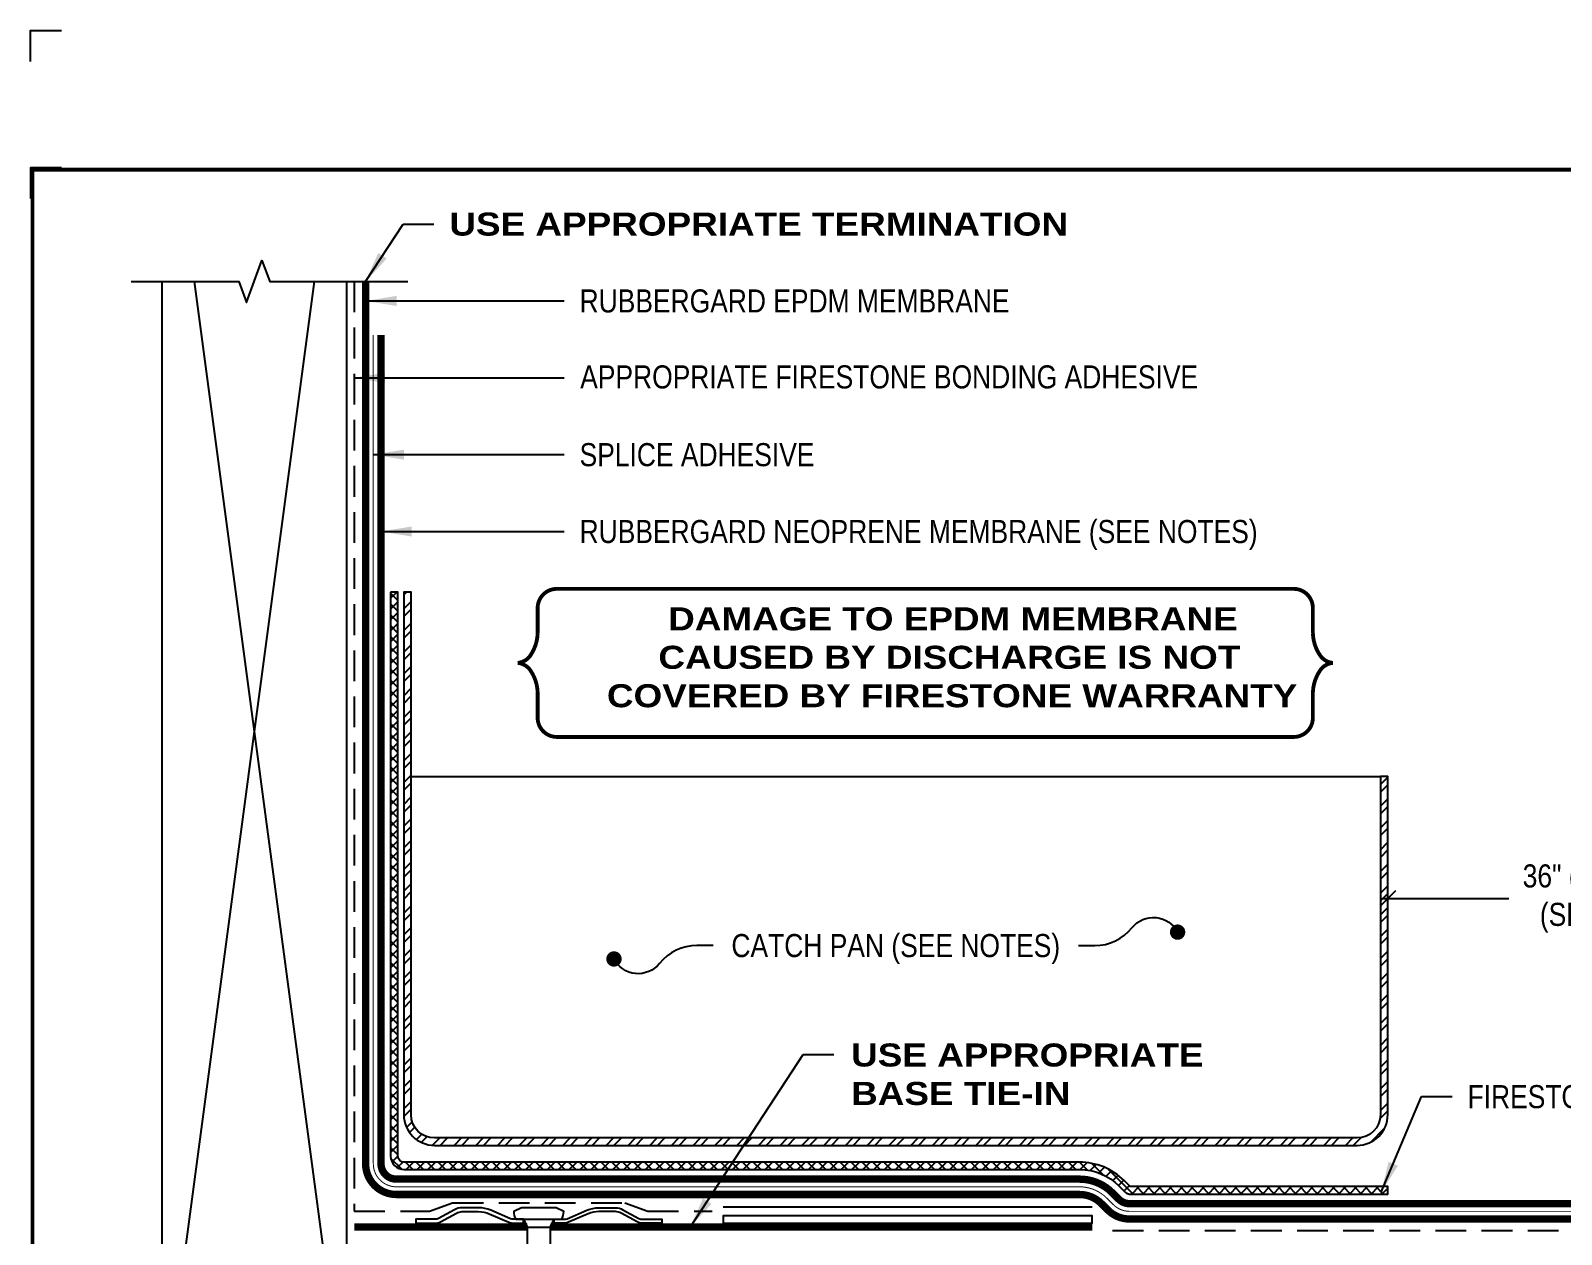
# Model space of a CAD drawing. Header units: inches. Extents: x 233.4 to 253.5, y -169.9 to -153.2.
# Drawn here: x 233.45 to 245.89, y -162.96 to -153.17 of the extents above; entities that cross this region are included whole.
import ezdxf
from ezdxf.enums import TextEntityAlignment as Align

# ---------------------------------------------------------------- set-up
doc = ezdxf.new("R2010")
doc.units = ezdxf.units.IN
doc.header["$MEASUREMENT"] = 0
doc.linetypes.add('DIVIDE2', pattern=[0.625, 0.25, -0.125, 0, -0.125, 0, -0.125])
doc.linetypes.add('HIDDEN', pattern=[0.375, 0.25, -0.125])
doc.layers.get('0').update_dxf_attribs({"linetype": 'CONTINUOUS'})
doc.layers.get('DEFPOINTS').update_dxf_attribs({"linetype": 'CONTINUOUS'})
for name, color, linetype in [('FSBP-ACCESSORY-FIRESTONE', 7, 'CONTINUOUS'), ('FSBP-ACCESSORY-OTHER', 7, 'CONTINUOUS'), ('FSBP-ADHESIVE', 1, 'HIDDEN'), ('FSBP-ANNO-NOTE', 7, 'CONTINUOUS'), ('FSBP-MEMBRANE', 7, 'CONTINUOUS'), ('FSBP-TTLB-BORDER', 7, 'CONTINUOUS'), ('FSBP-TTLB-TEXT', 7, 'CONTINUOUS'), ('FSBP-WOOD', 7, 'CONTINUOUS')]:
    doc.layers.add(name, color=color, linetype=linetype)
doc.styles.add('FSBP_ARIAL', font='arial.ttf')
doc.styles.add('FSBP_ARIAL_BOLD', font='')
doc.styles.add('FSBP_ARIAL_NAR', font='ARIALN.TTF')
doc.styles.get('FSBP_ARIAL_BOLD').set_extended_font_data('Arial Black')
doc.linetypes.add('ZIGZAG', pattern='A,0.0001,-0.2,[131,ltypeshp.shx,S=0.2,R=0,X=-0.2,Y=0],-0.4,[131,ltypeshp.shx,S=0.2,R=180,X=0.2,Y=0],-0.2', length=0.8001)
doc.dimstyles.new('FSBP-DIM', dxfattribs={"dimtxt": 0.1875, "dimasz": 0.125, "dimexe": 0.0625, "dimexo": 0.125, "dimgap": 0.125, "dimtad": 0, "dimdec": 0, "dimzin": 1, "dimdsep": 46, "dimlunit": 4, "dimtxsty": 'FSBP_ARIAL_NAR', "dimblk": 'OBLIQUE', "dimcen": 0.09375, "dimdle": 0.0625, "dimclrd": 256, "dimclre": 256, "dimclrt": 256, "dimadec": 0, "dimazin": 0, "dimtfac": 1, "dimtdec": 0, "dimtmove": 1, "dimatfit": 3, "dimfxl": 1, "dimtolj": 1, "dimtzin": 0, "dimlwd": -1, "dimlwe": -1, "dimarcsym": 0})
doc.dimstyles.new('FSBP-LEADER', dxfattribs={"dimtxt": 0.1875, "dimasz": 0.25, "dimexe": 0.0625, "dimexo": 0.125, "dimgap": 0.125, "dimtad": 0, "dimtih": 1, "dimtoh": 1, "dimdec": 4, "dimzin": 0, "dimdsep": 46, "dimlunit": 4, "dimtxsty": 'FSBP_ARIAL_NAR', "dimcen": 0.09375, "dimclrd": 256, "dimclre": 256, "dimclrt": 256, "dimadec": 0, "dimazin": 0, "dimtfac": 1, "dimtdec": 4, "dimtofl": 0, "dimtmove": 0, "dimatfit": 3, "dimfxl": 1, "dimtolj": 1, "dimtzin": 0, "dimlwd": -1, "dimlwe": -1, "dimarcsym": 0})

# ---------------------------------------------------------------- blocks, each defined once
blk = doc.blocks.new('TTLB-EPDM_1')
at = {"layer": 'DEFPOINTS', "linetype": 'Continuous', "ltscale": 1.75}
blk.add_lwpolyline([(-0.015625, 13.88083333333333), (-0.015625, 14.13083333333333), (0.234375, 14.13083333333333)], dxfattribs=at)
at = {"layer": 'DEFPOINTS', "color": 1}
blk.add_lwpolyline([(0.234375, 13.015625), (-0.015625, 13.015625), (-0.015625, 12.765625)], dxfattribs=at)
at = {"layer": 'FSBP-TTLB-BORDER', "const_width": 0.03125}
blk.add_lwpolyline([(20, 0), (20, 13), (0, 13), (0, 0)], dxfattribs=at)
at = {"layer": 'FSBP-TTLB-TEXT'}
for tag, height, style, p in [('MAXIMUM_WARRANTY', 0.1875, 'FSBP_ARIAL_BOLD', (18.03987100774941, 0.2240244307510579)), ('ACCPT_SYSTEMS', 0.21875, 'FSBP_ARIAL', (12.49438170418193, -1.125))]:
    blk.add_attdef(tag, text='', height=height, dxfattribs=dict(at, style=style)).set_placement(p, align=Align.MIDDLE_LEFT)
for tag, height, style, p in [('DETAIL_DESCP_LINE_1', 0.21875, 'FSBP_ARIAL_BOLD', (10.33118450231211, -0.3736318192489421)), ('ISSUE_REV_DATE', 0.21875, 'FSBP_ARIAL', (16.84069633627263, -0.7282559425942452)), ('DETAIL_NUMBER', 0.4375, 'FSBP_ARIAL', (18.91941590748775, -0.8931630692489421))]:
    blk.add_attdef(tag, text='', height=height, dxfattribs=dict(at, style=style)).set_placement(p, align=Align.MIDDLE_CENTER)
blk = doc.blocks.new('_OBLIQUE')
at = {"color": 0, "linetype": 'ByBlock'}
blk.add_line((-0.5, -0.5), (0.5, 0.5), dxfattribs=at)
blk = doc.blocks.new('*D5')
at = {"layer": 'DEFPOINTS', "color": 0, "transparency": 16777216}
for p in [(248.4805908875861, -160.2250352773729), (244.4805908875861, -161.6670172318718), (248.4805908875861, -162.7057328332642)]:
    blk.add_point(p, dxfattribs=at)
at = {"layer": 'FSBP-ANNO-NOTE', "transparency": 16777216}
for p, q in [((244.4180908875861, -160.2250352773729), (245.4656053828112, -160.2250352773729)), ((244.4805908875861, -161.5420172318718), (244.4805908875861, -160.1625352773729)), ((248.5430908875861, -160.2250352773729), (247.495576392361, -160.2250352773729)), ((248.4805908875861, -162.5807328332642), (248.4805908875861, -160.1625352773729))]:
    blk.add_line(p, q, dxfattribs=at)
at = {"layer": 'FSBP-ANNO-NOTE', "transparency": 16777216, "xscale": 0.125, "yscale": 0.125, "zscale": 0.125, "rotation": 180}
blk.add_blockref('_OBLIQUE', (244.4805908875861, -160.2250352773729), dxfattribs=at)
at = {"layer": 'FSBP-ANNO-NOTE', "transparency": 16777216, "xscale": 0.125, "yscale": 0.125, "zscale": 0.125}
blk.add_blockref('_OBLIQUE', (248.4805908875861, -160.2250352773729), dxfattribs=at)
at = {"layer": 'FSBP-ANNO-NOTE', "transparency": 16777216, "insert": (246.4805908875861, -160.2250352773729), "char_height": 0.1875, "attachment_point": 5, "style": 'FSBP_ARIAL_NAR'}
blk.add_mtext('\\A1;36" (914 mm) MIN.\\P(SEE NOTE #3)', dxfattribs=at)
blk = doc.blocks.new('FSBP_AP_FASTENER_01')
at = {"layer": 'FSBP-ACCESSORY-FIRESTONE'}
for p, q in [((-0.125, 0.04849224421338505), (-0.09375, -0.01400775578661495)), ((0.09375, -0.01400775578661495), (0.125, 0.04849224421338505)), ((-0.09375, -0.01400775578661495), (-0.09375, -0.264007755786615)), ((-0.09375, -0.01400775578661495), (0.09375, -0.01400775578661495)), ((0.09375, -0.01400775578661495), (0.09375, -0.264007755786615)), ((-0.09375, -0.264007755786615), (-0.0703125, -0.2840970415008996)), ((-0.0703125, -0.3156643085181585), (-0.0703125, -0.3472315755354103)), ((0.0703125, -0.2955750228038667), (0.0703125, -0.3271422898211327)), ((0.0703125, -0.3587095568383845), (0.0703125, -0.3902768238556433)), ((-0.0703125, -0.3787988425526763), (-0.0703125, -0.410366109569928)), ((-0.0703125, -0.4419333765871798), (-0.0703125, -0.4735006436044458)), ((0.0703125, -0.4218440908729022), (0.0703125, -0.453411357890154)), ((0.0703125, -0.4849786249074128), (0.0703125, -0.5165458919246717)), ((-0.0703125, -0.5050679106216975), (-0.0703125, -0.5366351776389564)), ((-0.0703125, -0.5682024446562153), (-0.0703125, -0.599769711673467)), ((0.0703125, -0.5481131589419235), (0.0703125, -0.5796804259591894)), ((0.0703125, -0.6112476929764412), (0.0703125, -0.6428149599937001)), ((-0.0703125, -0.631336978690733), (-0.0703125, -0.6629042457079848)), ((-0.0703125, -0.6944715127252366), (-0.0703125, -0.7260387797425025)), ((0.0703125, -0.674382227010959), (0.0703125, -0.7059494940282107)), ((0.0703125, -0.7375167610454696), (0.0703125, -0.7690840280627285)), ((-0.0703125, -0.7576060467597543), (-0.0703125, -0.7891733137770132)), ((-0.0703125, -0.820740580794272), (-0.0703125, -0.8523078478115238)), ((0.0703125, -0.8006512950799802), (0.0703125, -0.8322185620972462)), ((0.0703125, -0.863785829114498), (0.0703125, -0.8953530961317568)), ((-0.0703125, -0.8838751148287898), (-0.0703125, -0.9154423818460415)), ((-0.0703125, -0.9470096488632933), (-0.0703125, -0.9785769158805593)), ((0.0703125, -0.9269203631490157), (0.0703125, -0.9584876301662675)), ((0.0703125, -0.9900548971835264), (0.0703125, -1.021622164200785)), ((-0.0703125, -1.010144182897811), (-0.0703125, -1.04171144991507)), ((-0.0703125, -1.073278716932329), (-0.0703125, -1.104845983949581)), ((0.0703125, -1.053189431218037), (0.0703125, -1.084756698235303)), ((0.0703125, -1.116323965252555), (0.0703125, -1.147891232269814)), ((-0.0703125, -1.136413250966847), (-0.0703125, -1.167980517984098)), ((-0.0703125, -1.19954778500135), (-0.0703125, -1.231115052018616)), ((0.0703125, -1.179458499287072), (0.0703125, -1.211025766304324)), ((0.0703125, -1.242593033321583), (0.0703125, -1.274160300338842)), ((-0.0703125, -1.262682319035868), (-0.0703125, -1.294249586053127)), ((-0.0703125, -1.325816853070386), (-0.0703125, -1.357384120087637)), ((0.0703125, -1.305727567356094), (0.0703125, -1.33729483437336)), ((0.0703125, -1.368862101390611), (0.0703125, -1.40042936840787)), ((-0.0703125, -1.388951387104903), (-0.0703125, -1.420518654122155)), ((-0.0703125, -1.452085921139407), (-0.0703125, -1.483653188156673)), ((0.0703125, -1.431996635425129), (0.0703125, -1.463563902442381)), ((-0.0703125, -1.515220455173925), (-0.0703125, -1.546787722191183)), ((-0.0703125, -1.578354989208442), (-0.0703125, -1.609922256225694)), ((0.0703125, -1.49513116945964), (0.0703125, -1.526698436476899)), ((0.0703125, -1.558265703494151), (0.0703125, -1.589832970511416)), ((-0.0703125, -1.64148952324296), (-0.0703125, -1.673056790260212)), ((-0.0703125, -1.704624057277464), (-0.0703125, -1.73619132429473)), ((0.0703125, -1.621400237528668), (0.0703125, -1.652967504545927)), ((0.0703125, -1.684534771563186), (0.0703125, -1.716102038580438)), ((-0.0703125, -1.767758591311981), (-0.0703125, -1.79932585832924)), ((-0.0703125, -1.830893125346499), (-0.0703125, -1.862460392363751)), ((0.0703125, -1.747669305597697), (0.0703125, -1.779236572614955)), ((0.0703125, -1.810803839632207), (0.0703125, -1.842371106649473)), ((-0.0703125, -1.894027659381017), (-0.0703125, -1.925594926398269)), ((-0.0703125, -1.95716219341552), (-0.0703125, -1.988729460432786)), ((0.0703125, -1.873938373666725), (0.0703125, -1.905505640683984)), ((0.0703125, -1.937072907701243), (0.0703125, -1.968640174718495)), ((-0.0703125, -2.020296727450038), (-0.0703125, -2.051863994467297)), ((-0.0703125, -2.083431261484556), (-0.0703125, -2.114998528501808)), ((0.0703125, -2.000207441735753), (0.0703125, -2.031774708753012)), ((0.0703125, -2.063341975770264), (0.0703125, -2.09490924278753)), ((-0.0703125, -2.146565795519074), (-0.0703125, -2.178133062536325)), ((-0.0703125, -2.209700329553577), (-0.0703125, -2.241267596570843)), ((0.0703125, -2.126476509804782), (0.0703125, -2.158043776822041)), ((0.0703125, -2.189611043839299), (0.0703125, -2.221178310856551)), ((-0.0703125, -2.272834863588095), (-0.0703125, -2.304402130605354)), ((-0.0703125, -2.335969397622613), (-0.0703125, -2.367536664639864)), ((0.0703125, -2.25274557787381), (0.0703125, -2.284312844891069)), ((0.0703125, -2.315880111908321), (0.0703125, -2.347447378925587)), ((-0.0703125, -2.39910393165713), (-0.0703125, -2.430671198674382)), ((-0.0703125, -2.462238465691634), (-0.0703125, -2.4938057327089)), ((0.0703125, -2.379014645942839), (0.0703125, -2.410581912960097)), ((0.0703125, -2.442149179977356), (0.0703125, -2.473716446994608)), ((-0.0703125, -2.525372999726152), (-0.0703125, -2.55694026674341)), ((-0.0703125, -2.588507533760669), (-0.0703125, -2.620074800777921)), ((0.0703125, -2.505283714011867), (0.0703125, -2.536850981029126)), ((0.0703125, -2.568418248046378), (0.0703125, -2.599985515063644)), ((-0.0703125, -2.651642067795187), (-0.0703125, -2.683209334812439)), ((-0.0703125, -2.714776601829691), (-0.0703125, -2.746343868846957)), ((0.0703125, -2.631552782080895), (0.0703125, -2.663120049098154)), ((0.0703125, -2.694687316115413), (0.0703125, -2.726254583132665)), ((-0.0703125, -2.777911135864208), (-0.0703125, -2.809478402881467)), ((-0.0703125, -2.841045669898726), (-0.0703125, -2.872612936915978)), ((0.0703125, -2.757821850149924), (0.0703125, -2.789389117167183)), ((0.0703125, -2.820956384184434), (0.0703125, -2.8525236512017)), ((-0.0703125, -2.904180203933244), (-0.0703125, -2.935747470950496)), ((-0.0703125, -2.967314737967747), (-0.0703125, -2.998882004985013)), ((0.0703125, -2.884090918218952), (0.0703125, -2.915658185236211)), ((0.0703125, -2.94722545225347), (0.0703125, -2.978792719270722)), ((-0.0625, -3.154632755786622), (-0.0625, -3.013549567065063)), ((0, -3.201507755786615), (0.02460623630038583, -3.00110581902215)), ((0.0625, -3.154632755786601), (0.0625, -2.995692424207924)), ((0, -3.201507755786615), (-0.06250000000001421, -3.154632755786615)), ((0.0625, -3.154632755786615), (0, -3.201507755786615))]:
    blk.add_line(p, q, dxfattribs=at)
blk.add_lwpolyline([(0.1875, 0.04849224421338505, 0.1250000000000271), (0.203125, 0.110992244213385), (0.140625, 0.142242244213385), (-0.140625, 0.142242244213385), (-0.203125, 0.110992244213385, 0.1250000000000271), (-0.1875, 0.04849224421338505)], format="xyb", close=True, dxfattribs=at)
for points in [[(-0.109375, -0.3054610321523867), (-0.0703125, -0.2840970415008996), (0.0703125, -0.264007755786615), (0.109375, -0.2742110321523867), (0.0703125, -0.2955750228038667), (-0.0703125, -0.3156643085181585)], [(-0.109375, -0.3685955661869045), (-0.0703125, -0.3472315755354103), (0.0703125, -0.3271422898211327), (0.109375, -0.3373455661869045), (0.0703125, -0.3587095568383845), (-0.0703125, -0.3787988425526763)], [(-0.109375, -0.431730100221408), (-0.0703125, -0.410366109569928), (0.0703125, -0.3902768238556433), (0.109375, -0.400480100221408), (0.0703125, -0.4218440908729022), (-0.0703125, -0.4419333765871798)], [(-0.109375, -0.4948646342559258), (-0.0703125, -0.4735006436044458), (0.0703125, -0.453411357890154), (0.109375, -0.4636146342559258), (0.0703125, -0.4849786249074128), (-0.0703125, -0.5050679106216975)], [(-0.109375, -0.5579991682904435), (-0.0703125, -0.5366351776389564), (0.0703125, -0.5165458919246717), (0.109375, -0.5267491682904435), (0.0703125, -0.5481131589419235), (-0.0703125, -0.5682024446562153)], [(-0.109375, -0.6211337023249612), (-0.0703125, -0.599769711673467), (0.0703125, -0.5796804259591894), (0.109375, -0.5898837023249612), (0.0703125, -0.6112476929764412), (-0.0703125, -0.631336978690733)], [(-0.109375, -0.6842682363594648), (-0.0703125, -0.6629042457079848), (0.0703125, -0.6428149599937001), (0.109375, -0.6530182363594648), (0.0703125, -0.674382227010959), (-0.0703125, -0.6944715127252366)], [(-0.109375, -0.7474027703939825), (-0.0703125, -0.7260387797425025), (0.0703125, -0.7059494940282107), (0.109375, -0.7161527703939825), (0.0703125, -0.7375167610454696), (-0.0703125, -0.7576060467597543)], [(-0.109375, -0.8105373044285002), (-0.0703125, -0.7891733137770132), (0.0703125, -0.7690840280627285), (0.109375, -0.7792873044285002), (0.0703125, -0.8006512950799802), (-0.0703125, -0.820740580794272)], [(-0.109375, -0.873671838463018), (-0.0703125, -0.8523078478115238), (0.0703125, -0.8322185620972462), (0.109375, -0.842421838463018), (0.0703125, -0.863785829114498), (-0.0703125, -0.8838751148287898)], [(-0.109375, -0.9368063724975215), (-0.0703125, -0.9154423818460415), (0.0703125, -0.8953530961317568), (0.109375, -0.9055563724975215), (0.0703125, -0.9269203631490157), (-0.0703125, -0.9470096488632933)], [(-0.109375, -0.9999409065320393), (-0.0703125, -0.9785769158805593), (0.0703125, -0.9584876301662675), (0.109375, -0.9686909065320393), (0.0703125, -0.9900548971835264), (-0.0703125, -1.010144182897811)], [(-0.109375, -1.063075440566557), (-0.0703125, -1.04171144991507), (0.0703125, -1.021622164200785), (0.109375, -1.031825440566557), (0.0703125, -1.053189431218037), (-0.0703125, -1.073278716932329)], [(-0.109375, -1.126209974601075), (-0.0703125, -1.104845983949581), (0.0703125, -1.084756698235303), (0.109375, -1.094959974601075), (0.0703125, -1.116323965252555), (-0.0703125, -1.136413250966847)], [(-0.109375, -1.189344508635578), (-0.0703125, -1.167980517984098), (0.0703125, -1.147891232269814), (0.109375, -1.158094508635578), (0.0703125, -1.179458499287072), (-0.0703125, -1.19954778500135)], [(-0.109375, -1.252479042670096), (-0.0703125, -1.231115052018616), (0.0703125, -1.211025766304324), (0.109375, -1.221229042670096), (0.0703125, -1.242593033321583), (-0.0703125, -1.262682319035868)], [(-0.109375, -1.315613576704614), (-0.0703125, -1.294249586053127), (0.0703125, -1.274160300338842), (0.109375, -1.284363576704614), (0.0703125, -1.305727567356094), (-0.0703125, -1.325816853070386)], [(-0.109375, -1.378748110739132), (-0.0703125, -1.357384120087637), (0.0703125, -1.33729483437336), (0.109375, -1.347498110739132), (0.0703125, -1.368862101390611), (-0.0703125, -1.388951387104903)], [(-0.109375, -1.441882644773635), (-0.0703125, -1.420518654122155), (0.0703125, -1.40042936840787), (0.109375, -1.410632644773635), (0.0703125, -1.431996635425129), (-0.0703125, -1.452085921139407)], [(-0.109375, -1.505017178808153), (-0.0703125, -1.483653188156673), (0.0703125, -1.463563902442381), (0.109375, -1.473767178808153), (0.0703125, -1.49513116945964), (-0.0703125, -1.515220455173925)], [(-0.109375, -1.568151712842671), (-0.0703125, -1.546787722191183), (0.0703125, -1.526698436476899), (0.109375, -1.536901712842671), (0.0703125, -1.558265703494151), (-0.0703125, -1.578354989208442)], [(-0.109375, -1.631286246877188), (-0.0703125, -1.609922256225694), (0.0703125, -1.589832970511416), (0.109375, -1.600036246877188), (0.0703125, -1.621400237528668), (-0.0703125, -1.64148952324296)], [(-0.109375, -1.694420780911692), (-0.0703125, -1.673056790260212), (0.0703125, -1.652967504545927), (0.109375, -1.663170780911692), (0.0703125, -1.684534771563186), (-0.0703125, -1.704624057277464)], [(-0.109375, -1.75755531494621), (-0.0703125, -1.73619132429473), (0.0703125, -1.716102038580438), (0.109375, -1.72630531494621), (0.0703125, -1.747669305597697), (-0.0703125, -1.767758591311981)], [(-0.109375, -1.820689848980727), (-0.0703125, -1.79932585832924), (0.0703125, -1.779236572614955), (0.109375, -1.789439848980727), (0.0703125, -1.810803839632207), (-0.0703125, -1.830893125346499)], [(-0.109375, -1.883824383015245), (-0.0703125, -1.862460392363751), (0.0703125, -1.842371106649473), (0.109375, -1.852574383015245), (0.0703125, -1.873938373666725), (-0.0703125, -1.894027659381017)], [(-0.109375, -1.946958917049749), (-0.0703125, -1.925594926398269), (0.0703125, -1.905505640683984), (0.109375, -1.915708917049749), (0.0703125, -1.937072907701243), (-0.0703125, -1.95716219341552)], [(-0.109375, -2.010093451084266), (-0.0703125, -1.988729460432786), (0.0703125, -1.968640174718495), (0.109375, -1.978843451084266), (0.0703125, -2.000207441735753), (-0.0703125, -2.020296727450038)], [(-0.109375, -2.073227985118784), (-0.0703125, -2.051863994467297), (0.0703125, -2.031774708753012), (0.109375, -2.041977985118784), (0.0703125, -2.063341975770264), (-0.0703125, -2.083431261484556)], [(-0.109375, -2.136362519153302), (-0.0703125, -2.114998528501808), (0.0703125, -2.09490924278753), (0.109375, -2.105112519153302), (0.0703125, -2.126476509804782), (-0.0703125, -2.146565795519074)], [(-0.109375, -2.199497053187805), (-0.0703125, -2.178133062536325), (0.0703125, -2.158043776822041), (0.109375, -2.168247053187805), (0.0703125, -2.189611043839299), (-0.0703125, -2.209700329553577)], [(-0.109375, -2.262631587222323), (-0.0703125, -2.241267596570843), (0.0703125, -2.221178310856551), (0.109375, -2.231381587222323), (0.0703125, -2.25274557787381), (-0.0703125, -2.272834863588095)], [(-0.109375, -2.325766121256841), (-0.0703125, -2.304402130605354), (0.0703125, -2.284312844891069), (0.109375, -2.294516121256841), (0.0703125, -2.315880111908321), (-0.0703125, -2.335969397622613)], [(-0.109375, -2.388900655291359), (-0.0703125, -2.367536664639864), (0.0703125, -2.347447378925587), (0.109375, -2.357650655291359), (0.0703125, -2.379014645942839), (-0.0703125, -2.39910393165713)], [(-0.109375, -2.452035189325862), (-0.0703125, -2.430671198674382), (0.0703125, -2.410581912960097), (0.109375, -2.420785189325862), (0.0703125, -2.442149179977356), (-0.0703125, -2.462238465691634)], [(-0.109375, -2.51516972336038), (-0.0703125, -2.4938057327089), (0.0703125, -2.473716446994608), (0.109375, -2.48391972336038), (0.0703125, -2.505283714011867), (-0.0703125, -2.525372999726152)], [(-0.109375, -2.578304257394898), (-0.0703125, -2.55694026674341), (0.0703125, -2.536850981029126), (0.109375, -2.547054257394898), (0.0703125, -2.568418248046378), (-0.0703125, -2.588507533760669)], [(-0.109375, -2.641438791429415), (-0.0703125, -2.620074800777921), (0.0703125, -2.599985515063644), (0.109375, -2.610188791429415), (0.0703125, -2.631552782080895), (-0.0703125, -2.651642067795187)], [(-0.109375, -2.704573325463919), (-0.0703125, -2.683209334812439), (0.0703125, -2.663120049098154), (0.109375, -2.673323325463919), (0.0703125, -2.694687316115413), (-0.0703125, -2.714776601829691)], [(-0.109375, -2.767707859498437), (-0.0703125, -2.746343868846957), (0.0703125, -2.726254583132665), (0.109375, -2.736457859498437), (0.0703125, -2.757821850149924), (-0.0703125, -2.777911135864208)], [(-0.109375, -2.830842393532954), (-0.0703125, -2.809478402881467), (0.0703125, -2.789389117167183), (0.109375, -2.799592393532954), (0.0703125, -2.820956384184434), (-0.0703125, -2.841045669898726)], [(-0.109375, -2.893976927567472), (-0.0703125, -2.872612936915978), (0.0703125, -2.8525236512017), (0.109375, -2.862726927567472), (0.0703125, -2.884090918218952), (-0.0703125, -2.904180203933244)], [(-0.099609375, -2.955716372316267), (-0.0703125, -2.935747470950496), (0.0703125, -2.915658185236211), (0.099609375, -2.927256550887698), (0.0703125, -2.94722545225347), (-0.0703125, -2.967314737967747)], [(-0.0849609375, -3.008866455667892), (-0.0703125, -2.998882004985013), (0.0703125, -2.978792719270722), (0.0849609375, -2.984591902096462), (0.0703125, -2.994576352779355), (-0.0703125, -3.014665638493632)]]:
    blk.add_lwpolyline(points, close=True, dxfattribs=at)
blk.add_lwpolyline([(-0.09375, -0.264007755786615), (0.09375, -0.264007755786615)], dxfattribs=at)
blk = doc.blocks.new('FSBP_AP_FASTENER_W_2inPLATE_1')
blk.add_line((-0.125, 0.03125), (0.125, 0.03125))
at = {"layer": 'FSBP-ACCESSORY-FIRESTONE'}
for p, q in [((-0.125, 0), (-0.109375, 0)), ((0.125, 0), (0.1093749999999858, 0))]:
    blk.add_line(p, q, dxfattribs=at)
for points in [[(-1, 0), (-0.8440621258972953, 0, 0.125489241710454), (-0.7991697386460004, 0.01144729003925704), (-0.6692681354566616, 0.08230270996074296, -0.1254892417105026), (-0.6243757482053525, 0.09375), (-0.4888144254886129, 0.09375, -0.1015700823222099), (-0.4026445789244235, 0.07606297531646078), (-0.24285132786963, 0.007580153435810644, 0.1015700823222143), (-0.2059213936278326, 0), (-0.125, 0), (-0.125, 0.03125), (-0.2059213936278326, 0.03125, -0.1015700823222341), (-0.2305413497890356, 0.03630343562389271), (-0.3903346008438291, 0.1047862575045144, 0.1015700823222067), (-0.4888144254886129, 0.125), (-0.6243757482053525, 0.125, 0.1254892417105185), (-0.6842322645404408, 0.109736946614305), (-0.8141338677297654, 0.0388815266928475, -0.1254892417104541), (-0.8440621258972953, 0.03125), (-1, 0.03125)], [(1, 0), (0.8440621258972953, 0, -0.125489241710454), (0.7991697386460004, 0.01144729003925704), (0.6692681354566616, 0.08230270996074296, 0.1254892417105026), (0.6243757482053525, 0.09375), (0.4888144254886129, 0.09375, 0.1015700823222099), (0.4026445789244235, 0.07606297531646078), (0.24285132786963, 0.007580153435810644, -0.1015700823222143), (0.2059213936278326, 0), (0.125, 0), (0.125, 0.03125), (0.2059213936278326, 0.03125, 0.1015700823222341), (0.2305413497890356, 0.03630343562389271), (0.3903346008438291, 0.1047862575045144, -0.1015700823222067), (0.4888144254886129, 0.125), (0.6243757482053525, 0.125, -0.1254892417105185), (0.6842322645404408, 0.109736946614305), (0.8141338677297654, 0.0388815266928475, 0.1254892417104541), (0.8440621258972953, 0.03125), (1, 0.03125)]]:
    blk.add_lwpolyline(points, format="xyb", close=True, dxfattribs=at)
blk.add_blockref('FSBP_AP_FASTENER_01', (0, -0.01724224421337794), dxfattribs=at)

msp = doc.modelspace()

# ---------------------------------------------------------------- hatches: boundary and pattern name
at = {"layer": 'FSBP-ACCESSORY-OTHER'}
h = msp.add_hatch(dxfattribs=at)
h.set_pattern_fill('STEEL', color=256, style=0)
h.set_pattern_definition([(45, (-65.91996690620863, -70.36149239273266), (-0.08838834764831843, 0.08838834764831845), []), (45, (-65.91996690620863, -70.29899239273266), (-0.08838834764831843, 0.08838834764831845), [])])
h.paths.add_polyline_path([(244.4805908875861, -159.2318429579379), (244.4205908875862, -159.2318429579379), (244.4205908875861, -161.9818429579379, -0.4142135623730074), (244.2305908875862, -162.1718429579379), (236.7305908875861, -162.1718429579379, -0.4142135623730949), (236.5405908875861, -161.9818429579379), (236.5405908875861, -159.2318429579379), (236.5405908875861, -157.7318429579379), (236.4805908875861, -157.7318429579379), (236.4805908875861, -161.9818429579379, 0.4142135623730951), (236.7305908875861, -162.2318429579379), (244.2305908875861, -162.2318429579379, 0.4142135623730951), (244.4805908875861, -161.9818429579379)])
at = {"layer": 'FSBP-MEMBRANE'}
h = msp.add_hatch(dxfattribs=at)
h.set_pattern_fill('ANSI37', color=256, scale=0.5, style=0)
h.set_pattern_definition([(45, (-5.684341886080801e-14, -52.53499999999993), (-0.04419417382415922, 0.04419417382415922), []), (135, (-5.684341886080801e-14, -52.53499999999993), (-0.04419417382415922, -0.04419417382415922), [])])
edge = h.paths.add_edge_path()
edge.add_line((236.3737158875861, -157.7318429579379), (236.3737158875861, -162.3188578332643))
edge.add_arc((236.4830908875861, -162.3188578332643), 0.109375, 180, 270)
edge.add_line((236.4830908875861, -162.4282328332643), (241.9745374969928, -162.4282328332642))
edge.add_arc((241.9745374969931, -162.8813578332636), 0.4531249999993747, 44.999999999961915, 90.00000000003229, ccw=False)
edge.add_line((242.294945257218, -162.5609500730391), (242.3478736478111, -162.6138784636322))
edge.add_arc((242.3810192781798, -162.5807328332635), 0.04687500000077161, 225.0000000000491, 269.9999999998957)
edge.add_line((242.3810192781797, -162.6276078332643), (244.4805908875861, -162.6276078332642))
edge.add_line((244.4805908875861, -162.6276078332642), (244.4805908875861, -162.5676078332642))
edge.add_line((244.4805908875861, -162.5676078332642), (242.3864558311855, -162.5676078332643))
edge.add_line((242.3864558311855, -162.5676078332643), (242.3373716640892, -162.518523666168))
edge.add_arc((241.974537496993, -162.8813578332636), 0.5131249999993639, 44.99999999995736, 90.0000000000254)
edge.add_line((241.9745374969928, -162.3682328332642), (236.4830908875861, -162.3682328332643))
edge.add_arc((236.4830908875861, -162.3188578332643), 0.04937499999999773, 180, 270, ccw=False)
edge.add_line((236.4337158875861, -162.3188578332643), (236.4337158875861, -157.7318429579379))
edge.add_line((236.4337158875861, -157.7318429579379), (236.3737158875861, -157.7318429579379))

# ---------------------------------------------------------------- linework, layer by layer
at = {"layer": 'FSBP-ACCESSORY-OTHER'}
msp.add_lwpolyline([(244.4205908875861, -161.9818429579379, -0.4142135623730513), (244.2305908875861, -162.1718429579379), (236.7305908875861, -162.1718429579379, -0.4142135623730511), (236.5405908875861, -161.9818429579379), (236.5405908875861, -157.7318429579379), (236.5405908875861, -157.7318429579379), (236.4805908875861, -157.7318429579379), (236.4805908875861, -161.9818429579379, 0.414213562373095), (236.7305908875861, -162.2318429579379), (244.2305908875861, -162.2318429579379, 0.414213562373095), (244.4805908875861, -161.9818429579379), (244.4805908875861, -159.2318429579379), (244.4205908875861, -159.2318429579379)], format="xyb", close=True, dxfattribs=at)
msp.add_lwpolyline([(236.5405908875861, -159.2318429579379), (244.4205908875861, -159.2318429579379)], dxfattribs=at)
at = {"layer": 'FSBP-ADHESIVE', "linetype": 'ZIGZAG', "ltscale": 0.17}
msp.add_line((239.0780908875861, -162.7329203332642), (242.0780908875861, -162.7329203332642), dxfattribs=at)
at = {"layer": 'FSBP-ADHESIVE', "linetype": 'HIDDEN'}
msp.add_line((242.2432559305312, -162.9244828332642), (252.3263043689598, -162.9244828332642), dxfattribs=at)
msp.add_lwpolyline([(236.0780908875861, -155.2069893178823), (236.0780908875861, -162.7659615591315), (236.6909714021984, -162.7659615591315), (236.8779973345967, -162.7004336789117), (238.2781844405756, -162.7004336789117), (238.4652103729738, -162.7659615591315), (238.9884146705272, -162.7659615591315)], dxfattribs=at)
at = {"layer": 'FSBP-ADHESIVE', "linetype": 'DIVIDE2', "ltscale": 0.5, "const_width": 0.0078125, "flags": 128}
msp.add_lwpolyline([(236.2330908875861, -155.6431873881024), (236.2330908875861, -162.3813578332642, 0.4142135623732504), (236.4205908875861, -162.5688578332642), (241.9745374969928, -162.5688578332642, -0.1989123673798198), (242.1955083661136, -162.6603869641434), (242.2484367567069, -162.7133153547367, 0.1989123673788138), (242.3810192781795, -162.7682328332643), (248.4805908875861, -162.7682328332642)], format="xyb", dxfattribs=at)
at = {"layer": 'FSBP-ANNO-NOTE'}
for points, const_width in [([(237.5690407617743, -158.0689921862772), (237.5690407617743, -157.8624874052944, -0.4142135623730565), (237.7252907617743, -157.7062374052944), (243.7152141062419, -157.7062374052944, -0.4142135623730944), (243.8714641062419, -157.8624874052944), (243.8714641062419, -158.0689921862772, 0.1409083258157957), (243.9299117324294, -158.2471332363802, 0.2244532195272858), (244.0339751501423, -158.308414276477, 0.2244532195272858), (243.9299117324294, -158.3696953165738, 0.1409083258157939), (243.8714641062419, -158.5478363666768), (243.8714641062419, -158.7543411476597, -0.414213562373095), (243.7152141062419, -158.9105911476597), (237.7252907617743, -158.9105911476597, -0.4142135623730553), (237.5690407617743, -158.7543411476597), (237.5690407617743, -158.5478363666768, 0.1409083258157957), (237.5105931355868, -158.3696953165738, 0.2244532195272858), (237.4065297178739, -158.308414276477, 0.2244532195272858), (237.5105931355868, -158.2471332363802, 0.1409083258157939)], 0.03125), ([(242.8028447538097, -160.4977153776446, -1), (242.7403447538097, -160.4977153776446, -1)], 0.0625), ([(238.1583370213625, -160.7159705382313, -1), (238.2208370213625, -160.7159705382313, -1)], 0.0625)]:
    msp.add_lwpolyline(points, format="xyb", close=True, dxfattribs=dict(at, const_width=const_width))
for points in [[(241.9650533359162, -160.6068429579379), (242.0981919964964, -160.6068429579379, 0.2276362003526247), (242.4016099551998, -160.4611558879463, -0.5422727966491105), (242.7715947538097, -160.4977153776446, -1.645266635431234)], [(238.996128439256, -160.6068429579379), (238.8629897786758, -160.6068429579379, 0.2276362003526247), (238.5595718199725, -160.7525300279295, -0.5422727966491105), (238.1895870213625, -160.7159705382313, -1.645266635431234)]]:
    msp.add_lwpolyline(points, format="xyb", dxfattribs=at)
at = {"layer": 'FSBP-MEMBRANE', "const_width": 0.06}
for points in [[(236.1705908875861, -155.2069893178823), (236.1705908875861, -162.3813578332643, 0.4142135623730979), (236.4205908875861, -162.6313578332643), (241.9745374969929, -162.6313578332642, -0.1989123673796009), (242.1513141922894, -162.7045811379675), (242.2042425828828, -162.7575095285609, 0.1989123673791744), (242.3810192781794, -162.8307328332642), (252.3263043689598, -162.8307328332642)], [(236.2955908875861, -155.6431873881024), (236.2955908875861, -162.3813578332642, 0.4142135623730284), (236.4205908875861, -162.5063578332642), (241.9745374969928, -162.5063578332642, -0.1989123673797918), (242.2397025399378, -162.6161927903192), (242.292630930531, -162.6691211809125, 0.1989123673789157), (242.3810192781796, -162.7057328332642), (248.4805908875861, -162.7057328332642)]]:
    msp.add_lwpolyline(points, format="xyb", dxfattribs=at)
at = {"layer": 'FSBP-MEMBRANE'}
msp.add_lwpolyline([(236.3737158875861, -157.7318429579379), (236.3737158875861, -162.3188578332643, 0.414213562373095), (236.4830908875861, -162.4282328332643), (241.9745374969928, -162.4282328332642, -0.1989123673799705), (242.294945257218, -162.5609500730391), (242.3478736478111, -162.6138784636322, 0.1989123673789676), (242.3810192781797, -162.6276078332643), (244.4805908875861, -162.6276078332642), (244.4805908875861, -162.5676078332642), (242.3864558311855, -162.5676078332643), (242.3373716640892, -162.518523666168, 0.1989123673799674), (241.9745374969928, -162.3682328332642), (236.4830908875861, -162.3682328332643, -0.414213562373095), (236.4337158875861, -162.3188578332643), (236.4337158875861, -157.7318429579379)], format="xyb", close=True, dxfattribs=at)
at = {"layer": 'FSBP-MEMBRANE', "const_width": 0.06}
for points in [[(236.0780908875861, -162.8944828332642), (237.4843408875861, -162.8944828332642)], [(237.6718408875861, -162.8944828332642), (242.0780908875861, -162.8944828332642)]]:
    msp.add_lwpolyline(points, dxfattribs=at)
at = {"layer": 'FSBP-MEMBRANE'}
msp.add_lwpolyline([(239.0780908875861, -162.8644828332642), (242.0780908875861, -162.8644828332642), (242.0780908875861, -162.8044828332642), (239.0780908875861, -162.8044828332642)], close=True, dxfattribs=at)
at = {"layer": 'FSBP-WOOD'}
for p, q in [((235.7527695137916, -155.2069893178823), (234.5155908875861, -164.4869828332642)), ((236.0155908875861, -164.4869828332642), (234.7784122613805, -155.2069893178823))]:
    msp.add_line(p, q, dxfattribs=at)
at = {"layer": 'FSBP-WOOD', "linetype": 'Continuous'}
msp.add_lwpolyline([(234.2655908875861, -155.2069893178823), (235.1405908875861, -155.2069893178823), (235.2030908875861, -155.3787066565982), (235.3280908875861, -155.0352719791664), (235.3905908875861, -155.2069893178823), (236.5143408875861, -155.2069893178823)], dxfattribs=at)
at = {"layer": 'FSBP-WOOD'}
msp.add_lwpolyline([(236.0155908875861, -155.2069893178823), (236.0155908875861, -164.4869828332643), (234.5155908875861, -164.4869828332643), (234.5155908875861, -155.2069893178823)], dxfattribs=at)

# ---------------------------------------------------------------- block references
msp.add_blockref('TTLB-EPDM_1', (233.4627011304543, -167.2973711702307))
at = {"layer": 'FSBP-ACCESSORY-FIRESTONE'}
msp.add_blockref('FSBP_AP_FASTENER_W_2inPLATE_1', (237.5780908875861, -162.8644828332642), dxfattribs=at)

# ---------------------------------------------------------------- texts
at = {"layer": 'FSBP-ANNO-NOTE'}
for s, style, p in [('USE APPROPRIATE TERMINATION', 'FSBP_ARIAL_BOLD', (236.8511147895791, -154.7399067774242)), ('RUBBERGARD EPDM MEMBRANE', 'FSBP_ARIAL_NAR', (237.9101125432546, -155.3649067774242)), ('SPLICE ADHESIVE', 'FSBP_ARIAL_NAR', (237.9101125432546, -156.6149067774242)), ('RUBBERGARD NEOPRENE MEMBRANE (SEE NOTES)', 'FSBP_ARIAL_NAR', (237.9101125432546, -157.2399067774242)), ('FIRESTONE PROTECTION MAT', 'FSBP_ARIAL_NAR', (245.1288088702169, -161.8355571648679))]:
    msp.add_text(s, height=0.1875, dxfattribs=dict(at, style=style)).set_placement(p, align=Align.MIDDLE_LEFT)
at = {"layer": 'FSBP-ANNO-NOTE', "style": 'FSBP_ARIAL_NAR'}
msp.add_text('CATCH PAN (SEE NOTES)', height=0.1875, dxfattribs=at).set_placement((240.4805908875861, -160.6068429579379), align=Align.MIDDLE_CENTER)
at = {"layer": 'FSBP-ANNO-NOTE', "char_height": 0.1875, "attachment_point": 1}
for s, width, gutter_width, heights, insert, style in [('APPROPRIATE FIRESTONE BONDING ADHESIVE', 5.234507152115583, 0, [0.5488244563548528], (237.9151228687691, -155.8887503643357), 'FSBP_ARIAL_NAR'), ('\\pi0.60869;DAMAGE TO EPDM MEMBRANE \\P\\pi0.52933;CAUSED BY DISCHARGE IS NOT \\P\\pi0.11078;COVERED BY FIRESTONE WARRANTY', 5.652150258101756, 2.5, [1.35953369874915], (238.0214507253186, -157.85639509047), 'FSBP_ARIAL_BOLD'), ('USE APPROPRIATE \\PBASE TIE-IN', 3.037157709053531, 2.5, [0.6586936557410228], (240.1174861779648, -161.4031497481362), 'FSBP_ARIAL_BOLD')]:
    msp.add_mtext_dynamic_manual_height_columns(s, width=width, gutter_width=gutter_width, heights=heights, dxfattribs=dict(at, insert=insert, style=style))

# ---------------------------------------------------------------- dimensions: what is measured, and where the dimension line sits
at = {"layer": 'FSBP-ANNO-NOTE'}
dim = msp.add_linear_dim(base=(248.4805908875861, -160.2250352773729), p1=(244.4805908875861, -161.6670172318718), p2=(248.4805908875861, -162.7057328332642), text='36" (914 mm) MIN.\\P(SEE NOTE #3)', dimstyle='FSBP-DIM', dxfattribs=at)
dim.commit()
dim.dimension.update_dxf_attribs({"geometry": '*D5', "text_midpoint": (246.4805908875861, -160.2250352773729)})

# ---------------------------------------------------------------- leaders
for points in [[(236.1705908875861, -155.2069893178823), (236.4761147895791, -154.7399067774242), (236.7261147895791, -154.7399067774242)], [(236.1718408875861, -155.3649067774242), (237.7851125432546, -155.3649067774242)], [(236.0780908875861, -155.9899067774242), (237.7851125432546, -155.9899067774242)], [(236.2330908875861, -156.6149067774242), (237.7851125432546, -156.6149067774242)], [(236.2955908875861, -157.2399067774242), (237.7851125432546, -157.2399067774242)], [(238.810541655346, -162.8944828332642), (239.7265855552915, -161.4940421176058), (239.9765855552915, -161.4940421176058)], [(244.4276774406977, -162.6117409339807), (244.7538088702169, -161.8355571648679), (245.0038088702169, -161.8355571648679)]]:
    msp.add_leader(points, dimstyle='FSBP-LEADER', dxfattribs=at)

doc.saveas('drawing.dxf')
